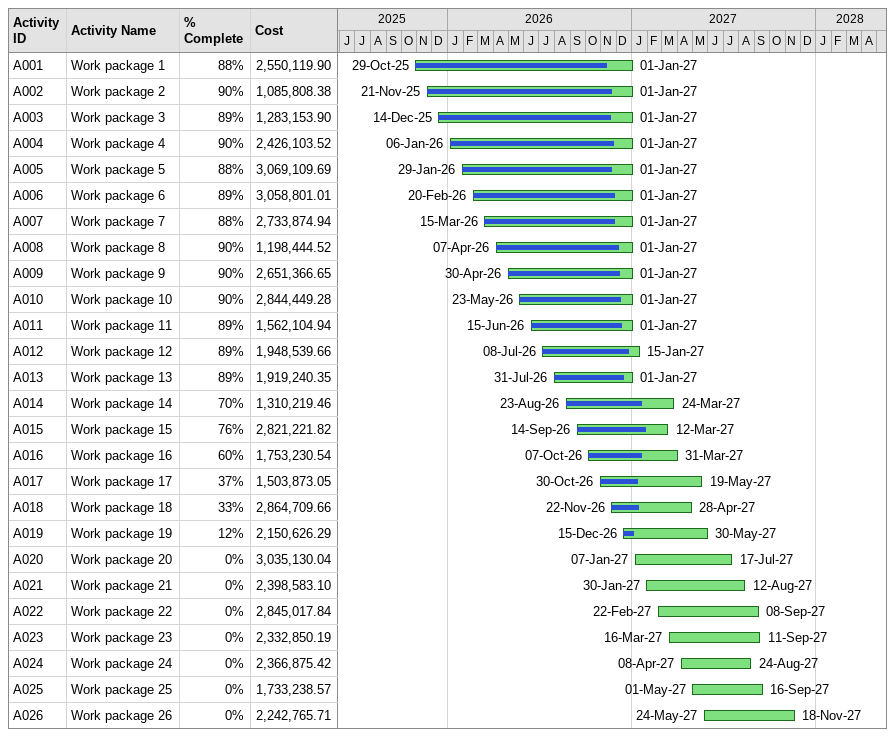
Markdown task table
| ID | Task | Start | Finish | % complete | Cost |
|---|---|---|---|---|---|
| A001 | Work package 1 | 2025-10-29 | 2027-01-01 | 88 | 2550119.90 |
| A002 | Work package 2 | 2025-11-21 | 2027-01-01 | 90 | 1085808.38 |
| A003 | Work package 3 | 2025-12-14 | 2027-01-01 | 89 | 1283153.90 |
| A004 | Work package 4 | 2026-01-06 | 2027-01-01 | 90 | 2426103.52 |
| A005 | Work package 5 | 2026-01-29 | 2027-01-01 | 88 | 3069109.69 |
| A006 | Work package 6 | 2026-02-20 | 2027-01-01 | 89 | 3058801.01 |
| A007 | Work package 7 | 2026-03-15 | 2027-01-01 | 88 | 2733874.94 |
| A008 | Work package 8 | 2026-04-07 | 2027-01-01 | 90 | 1198444.52 |
| A009 | Work package 9 | 2026-04-30 | 2027-01-01 | 90 | 2651366.65 |
| A010 | Work package 10 | 2026-05-23 | 2027-01-01 | 90 | 2844449.28 |
| A011 | Work package 11 | 2026-06-15 | 2027-01-01 | 89 | 1562104.94 |
| A012 | Work package 12 | 2026-07-08 | 2027-01-15 | 89 | 1948539.66 |
| A013 | Work package 13 | 2026-07-31 | 2027-01-01 | 89 | 1919240.35 |
| A014 | Work package 14 | 2026-08-23 | 2027-03-24 | 70 | 1310219.46 |
| A015 | Work package 15 | 2026-09-14 | 2027-03-12 | 76 | 2821221.82 |
| A016 | Work package 16 | 2026-10-07 | 2027-03-31 | 60 | 1753230.54 |
| A017 | Work package 17 | 2026-10-30 | 2027-05-19 | 37 | 1503873.05 |
| A018 | Work package 18 | 2026-11-22 | 2027-04-28 | 33 | 2864709.66 |
| A019 | Work package 19 | 2026-12-15 | 2027-05-30 | 12 | 2150626.29 |
| A020 | Work package 20 | 2027-01-07 | 2027-07-17 | 0 | 3035130.04 |
| A021 | Work package 21 | 2027-01-30 | 2027-08-12 | 0 | 2398583.10 |
| A022 | Work package 22 | 2027-02-22 | 2027-09-08 | 0 | 2845017.84 |
| A023 | Work package 23 | 2027-03-16 | 2027-09-11 | 0 | 2332850.19 |
| A024 | Work package 24 | 2027-04-08 | 2027-08-24 | 0 | 2366875.42 |
| A025 | Work package 25 | 2027-05-01 | 2027-09-16 | 0 | 1733238.57 |
| A026 | Work package 26 | 2027-05-24 | 2027-11-18 | 0 | 2242765.71 |
